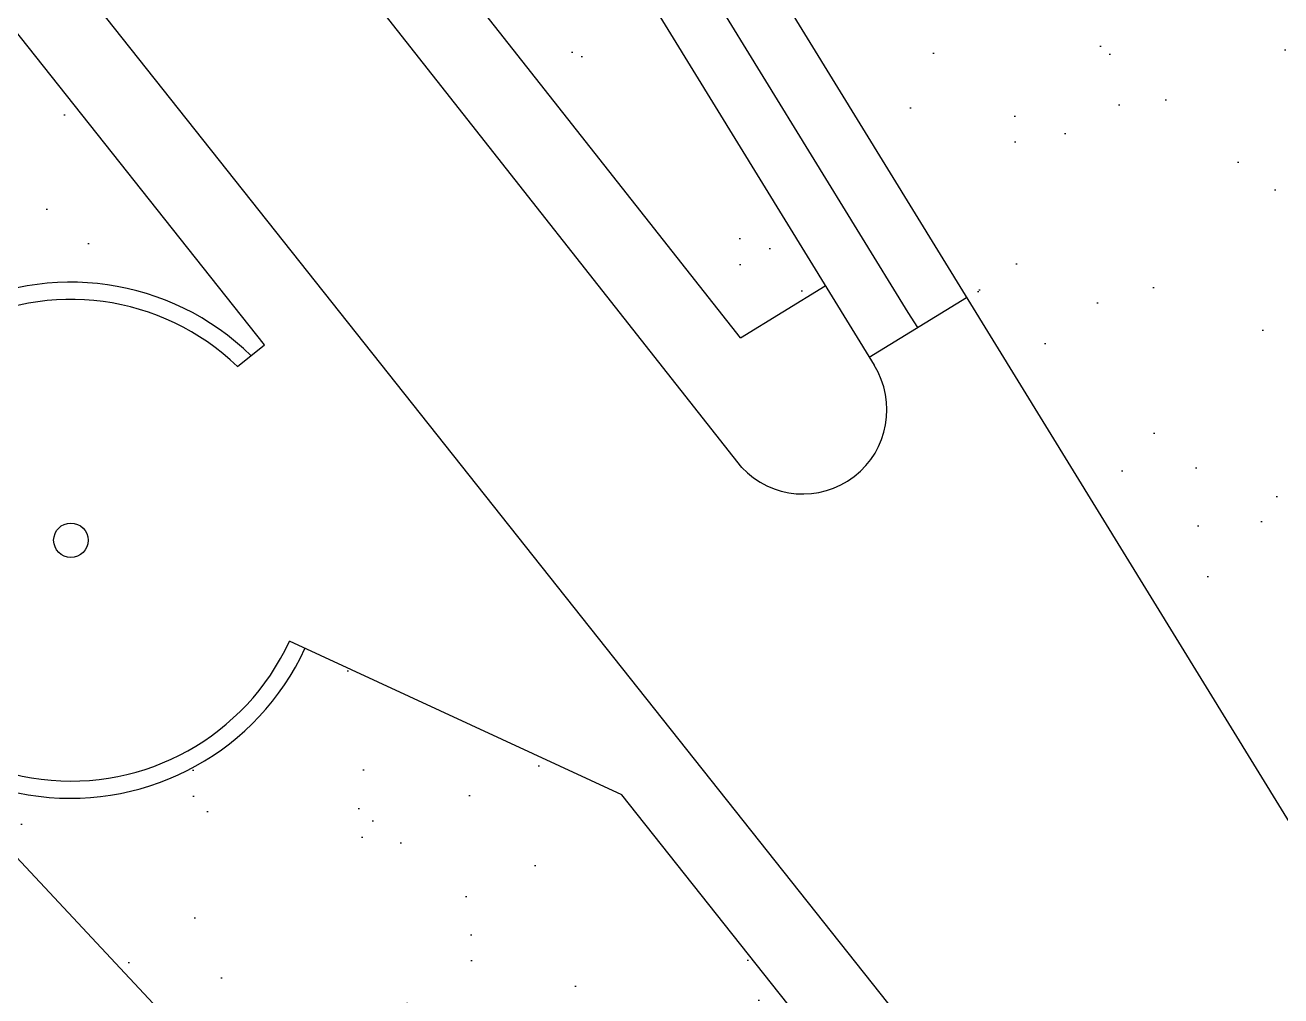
# Model space of a CAD drawing. Header units: metres. Extents: x 399 to 2240, y -1398 to 399.
# Drawn here: x 1898.25 to 1934.77, y -1249.51 to -1221.3 of the extents above; entities that cross this region are included whole.
import ezdxf

# ---------------------------------------------------------------- set-up
doc = ezdxf.new("R2010")
doc.units = ezdxf.units.M
doc.header["$MEASUREMENT"] = 0
doc.layers.add('ARQUITETURA', color=253, linetype='CONTINUOUS')
pattern_1 = [(350.62296, (1466.5355, -762.2295), (4.08992, 4.08927), [0, -4.56, 0, -5.1, 0, -4.875]), (320.623, (1466.5355, -762.2295), (9.808834, 1.91215), [0, -2.46, 0, -4.11, 0, -1.575]), (280.623, (1464.013, -759.536), (6.39856, -6.807323), [0, -1.5, 0, -5.4, 0, -7.05]), (270.623, (1464.013, -759.536), (8.08648, -4.78256), [0, -0.75, 0, -3.54, 0, -4.05])]

msp = doc.modelspace()

# ---------------------------------------------------------------- hatches: boundary and pattern name
at = {"layer": 'ARQUITETURA'}
h = msp.add_hatch(dxfattribs=at)
h.set_pattern_fill('AR-SAND', color=116, scale=3, angle=-46.87704, style=0)
h.set_pattern_definition(pattern_1)
h.paths.add_polyline_path([(1966.8156, -1239.54825), (1965.86048, -1217.82655), (1961.18966, -1218.03192), (1960.70386, -1215.42359), (1960.43537, -1215.43567), (1960.25167, -1214.44292), (1958.03278, -1214.54269), (1956.02957, -1203.71711, 0.0836784), (1934.14973, -1212.56048), (1920.53894, -1220.92541), (1937.47351, -1248.4801)])
h = msp.add_hatch(dxfattribs=at)
h.set_pattern_fill('AR-SAND', color=116, scale=3, angle=-46.87704, style=0)
h.set_pattern_definition(pattern_1)
h.paths.add_polyline_path([(1911.42362, -1212.44241), (1910.7047, -1219.57841), (1919.21925, -1230.29271), (1921.52367, -1228.87646)])
h = msp.add_hatch(dxfattribs=at)
h.set_pattern_fill('AR-SAND', color=116, scale=3, angle=-46.87704, style=0)
h.set_pattern_definition(pattern_1)
edge = h.paths.add_edge_path()
edge.add_line((1894.70644, -1241.96956), (1918.34503, -1267.20573))
edge.add_line((1918.34503, -1267.20573), (1922.82163, -1253.47732))
edge.add_arc((1921.8709, -1253.1673), 1, -18.060286, 38.458155)
edge.add_line((1922.65396, -1252.54536), (1915.60522, -1243.67057))
edge.add_line((1915.60522, -1243.67057), (1906.38995, -1239.41478))
edge.add_arc((1899.58118, -1236.26983), 7.5, -130.538971, -24.792022, ccw=False)
edge = h.paths.add_edge_path()
edge.add_line((1881.29098, -1227.64745), (1893.57527, -1240.76195))
edge.add_arc((1899.58118, -1236.26983), 7.5, 45.659006, 216.794633, ccw=False)
edge.add_line((1904.82313, -1230.90589), (1905.2179, -1230.59234))
edge.add_line((1905.2179, -1230.59234), (1894.42712, -1217.00611))
edge.add_arc((1893.5266, -1217.72135), 1.15, 38.458155, 128.112007)
edge.add_line((1892.81682, -1216.81652), (1881.29098, -1227.64745))

# ---------------------------------------------------------------- linework, layer by layer
for p, q in [((2020.7405, -1376.52144), (1823.65752, -1166.11892)), ((1911.42362, -1212.44241), (1922.94283, -1231.18561)), ((1916.20656, -1213.87608), (1937.47666, -1248.47681)), ((1923.9331, -1229.64606), (1914.7905, -1214.74636)), ((1924.34499, -1250.96831), (1896.64824, -1216.09648)), ((1905.2179, -1230.59234), (1894.42712, -1217.00611)), ((1919.05963, -1230.39081), (1910.53894, -1219.58344)), ((1919.09278, -1234.15184), (1908.16454, -1220.2867)), ((1919.05963, -1230.39081), (1921.52367, -1228.87646)), ((1922.79992, -1230.95307), (1925.63203, -1229.21251)), ((1924.21597, -1230.08279), (1923.9331, -1229.64606)), ((1904.42826, -1231.21951), (1905.2179, -1230.59234)), ((1915.60522, -1243.67057), (1905.93601, -1239.20514)), ((1922.65396, -1252.54536), (1915.60522, -1243.67057))]:
    msp.add_line(p, q, dxfattribs=at)
msp.add_circle((1899.58118, -1236.26983), 0.5, dxfattribs=at)
for centre, radius, start, end in [((1899.58118, -1236.26983), 7.5, 45.659006, 335.207978), ((1899.58118, -1236.26983), 7, 46.176379, 335.207722), ((1920.87472, -1232.483), 2.44137, 223.12267, 32.101366)]:
    msp.add_arc(centre, radius, start, end, dxfattribs=at)

doc.saveas('drawing.dxf')
